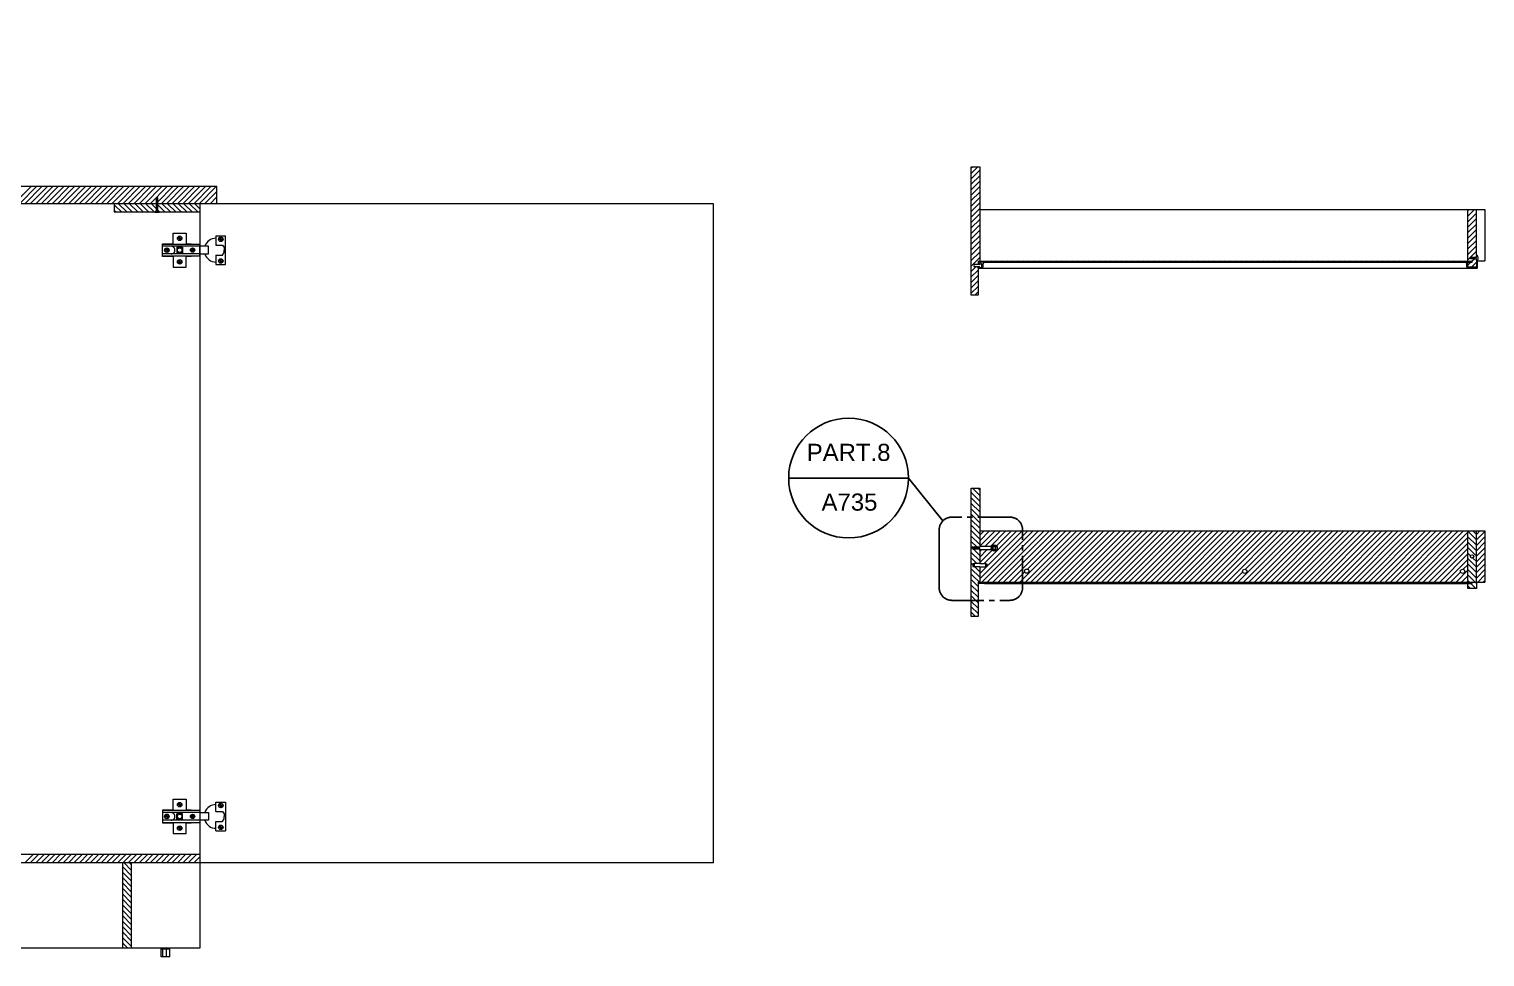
# Model space of a CAD drawing. Header units: inches. Extents: x -20 to 1960, y -511 to 856.
# Drawn here: x 798.3 to 968.3, y -91.4 to 17 of the extents above; entities that cross this region are included whole.
import ezdxf
from ezdxf.enums import TextEntityAlignment as Align

# ---------------------------------------------------------------- set-up
doc = ezdxf.new("R2010")
doc.units = ezdxf.units.IN
doc.header["$MEASUREMENT"] = 0
doc.linetypes.add('ACAD_ISO04W100', pattern=[30, 24, -3, 0, -3])
doc.linetypes.add('CENTER2', pattern=[1.125, 0.75, -0.125, 0.125, -0.125])
doc.layers.add('A-SECT A-MCUT', color=7, linetype='Continuous', lineweight=35)
doc.layers.add('assi', color=4, linetype='ACAD_ISO04W100')
doc.layers.add('viti', color=6, linetype='Continuous')
doc.styles.add('ARIAL', font='arial.ttf')

msp = doc.modelspace()

# ---------------------------------------------------------------- hatches: boundary and pattern name
at = {"layer": 'assi'}
h = msp.add_hatch(dxfattribs=at)
h.set_pattern_fill('ANSI31', color=256, scale=3.6)
h.paths.add_polyline_path([(964.72, 78.7), (964.65, 78.73), (964.72, 78.81), (964.72, 78.92), (964.65, 78.94), (964.72, 79.02), (964.72, 79.13), (964.65, 79.16), (964.7, 79.17, -0.36519), (964.91, 79.19), (964.91, 79.11), (964.99, 79.09), (964.91, 79.01), (964.91, 78.9), (964.99, 78.87), (964.91, 78.79), (964.91, 78.68), (964.99, 78.65), (964.91, 78.58), (964.91, 78.53), (968.32, 78.53), (968.32, 79.33), (908.32, 79.33), (908.32, 78.53), (911.72, 78.53), (911.72, 78.64), (911.68, 78.62), (911.65, 78.65), (911.72, 78.68), (911.72, 78.86), (911.68, 78.84), (911.65, 78.87), (911.72, 78.9), (911.72, 79.07), (911.68, 79.06), (911.65, 79.09), (911.72, 79.11), (911.72, 79.19, -0.339949), (911.92, 79.18), (911.96, 79.19), (911.99, 79.16), (911.91, 79.13), (911.91, 78.96), (911.96, 78.98), (911.99, 78.94), (911.91, 78.92), (911.91, 78.74), (911.96, 78.76), (911.99, 78.73), (911.91, 78.7), (911.91, 78.53), (911.96, 78.54), (911.97, 78.53), (964.66, 78.53), (964.72, 78.59)])
h.paths.add_polyline_path([(964.82, 21.33), (911.82, 21.33), (911.82, 20.33), (964.82, 20.33)])
h.paths.add_polyline_path([(966.32, -41.59), (914.3, -41.59), (914.3, -47.59), (966.32, -47.56)])
h.paths.add_polyline_path([(915.05, -46.29, -1), (914.55, -46.29, -1)], flags=16)
h.paths.add_polyline_path([(940.51, -46.31, -1), (940.02, -46.31, -1)], flags=16)
h.paths.add_polyline_path([(965.96, -46.31, -1), (965.46, -46.31, -1)], flags=16)
h.paths.add_polyline_path([(914.3, -41.59), (909.32, -41.59), (909.32, -43.36), (910.64, -43.36), (910.64, -43.49), (910.65, -43.49, -0.877491), (911.36, -43.59, -0.877491), (910.65, -43.68), (910.64, -43.68), (910.64, -43.81), (909.32, -43.81), (909.32, -45.39), (909.99, -45.39), (910.08, -45.44), (910.12, -45.44), (910.12, -45.74), (910.08, -45.74), (909.99, -45.79), (909.32, -45.79), (909.32, -47.59), (914.3, -47.59)])
h.paths.add_polyline_path([(909.32, 0.95), (908.32, 0.95), (908.32, -14.05), (909.12, -14.05), (909.12, -10.73), (908.65, -10.73, -0.22745), (908.65, -10.47), (909.12, -10.47), (909.12, -10.2), (909.12, -10.05), (909.32, -10.05)])
h.paths.add_polyline_path([(967.32, -4.05), (966.32, -4.05), (966.32, -10.03), (966.82, -10.03), (966.82, -10.2), (966.32, -10.2), (966.32, -10.77), (967.32, -10.77), (967.32, -9.95), (967.32, -9.78), (966.62, -9.78, -0.124485), (966.62, -9.63), (967.32, -9.63), (967.32, -9.47), (967.32, -9.37)])
h = msp.add_hatch(dxfattribs=at)
h.set_pattern_fill('ANSI31', color=256, scale=3.6, angle=90)
h.paths.add_polyline_path([(965.32, 78.33), (965.04, 78.33), (965.04, 77.01), (965.17, 77.01), (965.32, 77.01)], flags=17)
h.paths.add_polyline_path([(911.59, 78.33), (911.32, 78.33), (911.32, 77.01), (911.47, 77.01), (911.59, 77.01)], flags=17)
h.paths.add_polyline_path([(912.32, 20.33), (911.82, 20.33), (911.82, 21.33), (912.32, 21.33), (912.32, 78.33), (912.04, 78.33), (912.04, 77.01), (912.02, 76.37), (911.99, 76.37, 0.026918), (911.97, 76.54), (911.91, 76.54, -0.029487), (911.81, 76.28), (911.67, 76.28), (911.67, 76.3, 0.018138), (911.66, 76.42), (911.54, 76.42, -0.028541), (911.47, 76.28), (911.32, 76.28), (911.32, 19.33), (912.32, 19.33)])
h.paths.add_polyline_path([(965.32, 76.28), (965.17, 76.28, -0.018564), (965.12, 76.37), (964.97, 76.37, 0.014003), (964.97, 76.28), (964.82, 76.28, -0.029487), (964.72, 76.54), (964.66, 76.54, 0.026918), (964.65, 76.37), (964.62, 76.37), (964.62, 77.01), (964.59, 77.01), (964.59, 78.33), (964.32, 78.33), (964.32, 21.33), (964.82, 21.33), (964.82, 20.33), (964.32, 20.33), (964.32, 19.33), (965.32, 19.33)])
h.paths.add_polyline_path([(966.82, -10.03), (909.12, -10.05), (909.12, -10.2), (909.22, -10.2), (909.87, -10.2), (966.05, -10.2), (966.82, -10.2)])
h.paths.add_polyline_path([(909.32, -36.59), (908.32, -36.59), (908.32, -39.98), (909.32, -39.98)])
h.paths.add_polyline_path([(909.32, -39.98), (908.32, -39.98), (908.32, -49.7), (909.12, -49.7), (909.12, -47.59), (909.32, -47.59), (909.32, -45.79), (908.64, -45.79), (908.55, -45.74), (908.52, -45.74), (908.52, -45.44), (908.55, -45.44), (908.64, -45.39), (909.32, -45.39), (909.32, -43.68), (909.22, -43.68), (909.23, -43.73), (909.21, -43.75), (909.19, -43.73), (909.18, -43.68), (909, -43.68), (909.02, -43.73), (908.99, -43.75), (908.98, -43.73), (908.96, -43.68), (908.79, -43.68), (908.8, -43.73), (908.78, -43.75), (908.76, -43.73), (908.75, -43.68), (908.57, -43.68), (908.59, -43.73), (908.56, -43.75), (908.54, -43.73), (908.53, -43.68), (908.45, -43.68, -0.339949), (908.46, -43.48), (908.45, -43.45), (908.48, -43.42), (908.49, -43.45), (908.51, -43.49), (908.68, -43.49), (908.67, -43.45), (908.69, -43.42), (908.71, -43.45), (908.72, -43.49), (908.9, -43.49), (908.88, -43.45), (908.91, -43.42), (908.92, -43.45), (908.94, -43.49), (909.11, -43.49), (909.1, -43.45), (909.13, -43.42), (909.14, -43.45), (909.16, -43.49), (909.32, -43.49), (909.32, -43.36)])
h.paths.add_polyline_path([(909.12, -49.7), (908.32, -49.7), (908.32, -51.59), (909.12, -51.59)])
h.paths.add_polyline_path([(914.3, -47.59), (909.32, -47.59), (909.12, -47.59), (909.12, -47.74), (909.22, -47.74), (909.87, -47.74), (914.3, -47.74)])
h.paths.add_polyline_path([(966.82, -47.56), (914.3, -47.59), (914.3, -47.74), (966.05, -47.74), (966.82, -47.74)])
h.paths.add_polyline_path([(967.32, -47.56), (966.82, -47.56), (966.82, -47.74), (966.32, -47.74), (966.32, -48.3), (967.32, -48.3)])
h.paths.add_polyline_path([(967.32, -41.59), (966.32, -41.59), (966.32, -47.56), (966.82, -47.56), (967.32, -47.56)])
h.paths.add_polyline_path([(966.62, -44.57, -1), (967.02, -44.57, -1)], flags=16)
h = msp.add_hatch(dxfattribs=at)
h.set_pattern_fill('ANSI31', color=256, scale=3.6)
h.paths.add_polyline_path([(968.32, -41.59), (967.32, -41.59), (967.32, -47.56), (968.32, -47.56)])

# ---------------------------------------------------------------- linework, layer by layer
for p, q in [((908.32, 0.95), (909.32, 0.95)), ((908.32, -14.05), (908.32, 0.95)), ((909.32, 0.95), (909.32, -10.05)), ((820.2, -1.36), (758.2, -1.36)), ((820.2, -3.36), (820.2, -1.36)), ((813.13, -3.36), (763.28, -3.36)), ((808.2, -3.36), (808.2, -4.36)), ((820.2, -3.36), (813.28, -3.36)), ((818.2, -3.36), (818.2, -80.36)), ((878.2, -3.36), (818.2, -3.36)), ((819.2, -3.36), (818.2, -3.36)), ((878.2, -80.36), (878.2, -3.36)), ((818.2, -4.36), (808.2, -4.36)), ((909.32, -4.05), (968.32, -4.05)), ((966.32, -10.02), (966.32, -4.05)), ((967.32, -9.37), (967.32, -4.05)), ((968.32, -4.05), (968.32, -10.02)), ((909.12, -10.05), (966.82, -10.03)), ((909.12, -10.05), (909.12, -10.47)), ((909.87, -10.2), (909.22, -10.2)), ((966.05, -10.2), (966.82, -10.2)), ((966.32, -10.77), (966.32, -10.2)), ((966.82, -10.2), (966.82, -10.03)), ((967.32, -9.37), (967.32, -9.47)), ((967.32, -9.95), (967.32, -10.77)), ((967.42, -10.03), (968.32, -10.02)), ((909.12, -10.73), (909.12, -14.05)), ((967.32, -10.77), (966.32, -10.77)), ((909.12, -14.05), (908.32, -14.05)), ((908.32, -36.59), (909.32, -36.59)), ((908.32, -51.59), (908.32, -36.59)), ((909.32, -36.59), (909.32, -43.49)), ((909.32, -41.59), (968.32, -41.59)), ((966.32, -47.56), (966.32, -41.59)), ((967.32, -47.56), (967.32, -41.59)), ((968.32, -41.59), (968.32, -47.56)), ((909.32, -43.68), (909.32, -45.39)), ((909.32, -45.79), (909.32, -47.59)), ((909.32, -47.59), (909.12, -47.59)), ((909.12, -47.59), (909.12, -51.59)), ((909.32, -47.59), (968.32, -47.56)), ((966.82, -47.74), (966.82, -47.56)), ((967.32, -47.56), (967.27, -47.56)), ((967.32, -47.56), (967.32, -48.3)), ((909.22, -47.74), (909.12, -47.74)), ((909.87, -47.74), (909.22, -47.74)), ((909.87, -47.74), (966.05, -47.74)), ((966.05, -47.74), (966.82, -47.74)), ((966.32, -48.3), (966.32, -47.74)), ((967.32, -48.3), (966.32, -48.3)), ((909.12, -51.59), (908.32, -51.59)), ((758.2, -79.36), (818.2, -79.36)), ((808.2, -79.36), (818.2, -79.36)), ((818.2, -80.36), (758.2, -80.36)), ((809.2, -90.36), (809.2, -80.36)), ((810.2, -80.36), (810.2, -90.36)), ((818.2, -80.36), (818.2, -90.36)), ((878.2, -80.36), (818.2, -80.36)), ((818.2, -90.36), (758.2, -90.36))]:
    msp.add_line(p, q)
at = {"layer": 'A-SECT A-MCUT'}
for p, q in [((886.99, -35.41), (900.99, -35.41)), ((900.99, -35.41), (905, -40.41))]:
    msp.add_line(p, q, dxfattribs=at)
at = {"layer": 'A-SECT A-MCUT', "linetype": 'CENTER2', "ltscale": 5}
msp.add_lwpolyline([(904.58, -48.24, 0.414214), (906.04, -49.7), (912.84, -49.7, 0.414214), (914.3, -48.24), (914.3, -41.44, 0.414214), (912.84, -39.98), (906.04, -39.98, 0.414214), (904.58, -41.44), (904.58, -48.24), (904.58, -41.44)], format="xyb", dxfattribs=at)
at = {"layer": 'A-SECT A-MCUT'}
msp.add_circle((893.99, -35.41), 7, dxfattribs=at)
at = {"layer": 'assi', "linetype": 'Continuous'}
for p, q in [((796.49, -3.36), (798.49, -1.36)), ((797.12, -3.36), (799.12, -1.36)), ((797.76, -3.36), (799.76, -1.36)), ((798.4, -3.36), (800.4, -1.36)), ((799.03, -3.36), (801.03, -1.36)), ((799.67, -3.36), (801.67, -1.36)), ((800.3, -3.36), (802.3, -1.36)), ((800.94, -3.36), (802.94, -1.36)), ((801.58, -3.36), (803.58, -1.36)), ((802.21, -3.36), (804.21, -1.36)), ((802.85, -3.36), (804.85, -1.36)), ((803.49, -3.36), (805.49, -1.36)), ((804.12, -3.36), (806.12, -1.36)), ((804.76, -3.36), (806.76, -1.36)), ((805.4, -3.36), (807.4, -1.36)), ((806.03, -3.36), (808.03, -1.36)), ((806.67, -3.36), (808.67, -1.36)), ((807.3, -3.36), (809.3, -1.36)), ((807.94, -3.36), (809.94, -1.36)), ((808.58, -3.36), (810.58, -1.36)), ((809.21, -3.36), (811.21, -1.36)), ((809.85, -3.36), (811.85, -1.36)), ((810.49, -3.36), (812.49, -1.36)), ((811.12, -3.36), (813.12, -1.36)), ((811.76, -3.36), (813.76, -1.36)), ((812.4, -3.36), (814.4, -1.36)), ((813.28, -3.12), (815.03, -1.36)), ((813.67, -3.36), (815.67, -1.36)), ((814.3, -3.36), (816.3, -1.36)), ((814.94, -3.36), (816.94, -1.36)), ((815.58, -3.36), (817.58, -1.36)), ((816.21, -3.36), (818.21, -1.36)), ((816.85, -3.36), (818.85, -1.36)), ((817.49, -3.36), (819.49, -1.36)), ((818.12, -3.36), (820.12, -1.36)), ((809.72, -4.36), (808.72, -3.36)), ((810.35, -4.36), (809.35, -3.36)), ((810.99, -4.36), (809.99, -3.36)), ((811.63, -4.36), (810.63, -3.36)), ((812.26, -4.36), (811.26, -3.36)), ((812.9, -4.36), (811.9, -3.36)), ((813.13, -3.96), (812.54, -3.36)), ((813.03, -3.36), (813.13, -3.27)), ((814.81, -4.36), (813.81, -3.36)), ((815.44, -4.36), (814.44, -3.36)), ((816.08, -4.36), (815.08, -3.36)), ((816.72, -4.36), (815.72, -3.36)), ((817.35, -4.36), (816.35, -3.36)), ((817.99, -4.36), (816.99, -3.36)), ((818.2, -3.94), (817.63, -3.36)), ((818.76, -3.36), (820.2, -1.92)), ((819.4, -3.36), (820.2, -2.56)), ((820.03, -3.36), (820.2, -3.2)), ((809.08, -4.36), (808.2, -3.48)), ((808.44, -4.36), (808.2, -4.12)), ((814.17, -4.36), (813.28, -3.47)), ((813.54, -4.36), (813.28, -4.11)), ((797.76, -80.36), (798.76, -79.36)), ((798.4, -80.36), (799.4, -79.36)), ((799.04, -80.36), (800.04, -79.36)), ((799.67, -80.36), (800.67, -79.36)), ((800.31, -80.36), (801.31, -79.36)), ((800.94, -80.36), (801.94, -79.36)), ((801.58, -80.36), (802.58, -79.36)), ((802.22, -80.36), (803.22, -79.36)), ((802.85, -80.36), (803.85, -79.36)), ((803.49, -80.36), (804.49, -79.36)), ((804.13, -80.36), (805.13, -79.36)), ((804.76, -80.36), (805.76, -79.36)), ((805.4, -80.36), (806.4, -79.36)), ((806.04, -80.36), (807.04, -79.36)), ((806.67, -80.36), (807.67, -79.36)), ((807.31, -80.36), (808.31, -79.36)), ((807.94, -80.36), (808.94, -79.36)), ((808.58, -80.36), (809.58, -79.36)), ((809.22, -80.36), (810.22, -79.36)), ((809.85, -80.36), (810.85, -79.36)), ((810.49, -80.36), (811.49, -79.36)), ((811.13, -80.36), (812.13, -79.36)), ((811.76, -80.36), (812.76, -79.36)), ((812.4, -80.36), (813.4, -79.36)), ((813.04, -80.36), (814.04, -79.36)), ((813.67, -80.36), (814.67, -79.36)), ((814.31, -80.36), (815.31, -79.36)), ((814.95, -80.36), (815.95, -79.36)), ((815.58, -80.36), (816.58, -79.36)), ((816.22, -80.36), (817.22, -79.36)), ((816.85, -80.36), (817.85, -79.36)), ((817.49, -80.36), (818.2, -79.66)), ((810.2, -81.85), (809.2, -80.85)), ((810.2, -82.49), (809.2, -81.49)), ((810.2, -81.21), (809.35, -80.36)), ((810.2, -80.58), (809.99, -80.36)), ((818.13, -80.36), (818.2, -80.29)), ((810.2, -83.12), (809.2, -82.12)), ((810.2, -83.76), (809.2, -82.76)), ((810.2, -84.39), (809.2, -83.39)), ((810.2, -85.03), (809.2, -84.03)), ((810.2, -85.67), (809.2, -84.67)), ((810.2, -86.3), (809.2, -85.3)), ((810.2, -86.94), (809.2, -85.94)), ((810.2, -87.58), (809.2, -86.58)), ((810.2, -88.21), (809.2, -87.21)), ((810.2, -88.85), (809.2, -87.85)), ((810.2, -89.49), (809.2, -88.49)), ((810.2, -90.12), (809.2, -89.12)), ((809.8, -90.36), (809.2, -89.76))]:
    msp.add_line(p, q, dxfattribs=at)
at = {"layer": 'viti'}
for p, q in [((813.13, -2.73), (813.12, -2.73)), ((813.13, -2.82), (813.12, -2.82)), ((813.13, -2.9), (813.12, -2.9)), ((813.13, -2.99), (813.12, -2.99)), ((813.13, -3.07), (813.12, -3.07)), ((813.13, -3.16), (813.12, -3.16)), ((813.13, -3.24), (813.12, -3.24)), ((813.13, -3.33), (813.12, -3.33)), ((813.13, -4.21), (813.13, -2.68)), ((813.28, -4.21), (813.28, -2.68)), ((813.31, -2.74), (813.28, -2.74)), ((813.31, -2.83), (813.28, -2.82)), ((813.31, -2.91), (813.28, -2.91)), ((813.31, -3), (813.28, -2.99)), ((813.31, -3.08), (813.28, -3.08)), ((813.31, -3.17), (813.28, -3.16)), ((813.31, -3.25), (813.28, -3.25)), ((813.31, -3.34), (813.28, -3.33)), ((812.96, -4.36), (813.07, -4.21)), ((812.96, -4.36), (813.44, -4.36)), ((813.07, -4.21), (813.13, -4.21)), ((813.13, -3.41), (813.11, -3.41)), ((813.13, -3.5), (813.11, -3.5)), ((813.13, -3.58), (813.11, -3.58)), ((813.13, -3.67), (813.11, -3.67)), ((813.13, -3.75), (813.11, -3.75)), ((813.13, -3.84), (813.11, -3.84)), ((813.13, -3.92), (813.11, -3.92)), ((813.13, -4.01), (813.11, -4.01)), ((813.13, -4.09), (813.11, -4.09)), ((813.13, -4.18), (813.11, -4.18)), ((813.3, -3.42), (813.28, -3.42)), ((813.3, -3.51), (813.28, -3.51)), ((813.3, -3.59), (813.28, -3.59)), ((813.3, -3.68), (813.28, -3.68)), ((813.3, -3.76), (813.28, -3.76)), ((813.3, -3.85), (813.28, -3.85)), ((813.3, -3.93), (813.28, -3.93)), ((813.3, -4.02), (813.28, -4.02)), ((813.3, -4.1), (813.28, -4.1)), ((813.3, -4.19), (813.28, -4.19)), ((813.28, -4.21), (813.33, -4.21)), ((813.33, -4.21), (813.44, -4.36)), ((815.1, -8.03), (815.1, -6.78)), ((815.1, -6.78), (816.6, -6.78)), ((816.6, -6.78), (816.6, -8.03)), ((813.85, -9.53), (813.85, -8.03)), ((813.85, -8.03), (815.1, -8.03)), ((813.85, -8.08), (818.2, -8.08)), ((818.2, -8.33), (813.85, -8.33)), ((815.53, -8.45), (816.17, -8.45)), ((815.53, -8.45), (815.53, -9.1)), ((815.83, -7.38), (815.7, -7.38)), ((815.7, -7.38), (815.7, -7.42)), ((815.83, -7.42), (815.7, -7.42)), ((815.83, -7.38), (815.83, -7.25)), ((815.83, -7.25), (815.87, -7.25)), ((815.83, -7.42), (815.83, -7.55)), ((815.87, -7.55), (815.83, -7.55)), ((815.87, -7.38), (815.87, -7.25)), ((815.87, -7.38), (816, -7.38)), ((815.87, -7.42), (816, -7.42)), ((815.87, -7.42), (815.87, -7.55)), ((816, -7.42), (816, -7.38)), ((816.17, -8.45), (816.17, -9.1)), ((816.6, -8.03), (817.2, -8.03)), ((817.2, -8.03), (817.2, -8.08)), ((818.2, -9.48), (818.2, -8.08)), ((819.2, -8.33), (818.2, -8.33)), ((819.2, -9.23), (819.2, -8.33)), ((820.09, -7.1), (820.09, -8.2)), ((820.09, -7.1), (821.21, -7.1)), ((820.09, -8.2), (820.84, -8.2)), ((820.63, -7.49), (820.5, -7.49)), ((820.5, -7.53), (820.5, -7.49)), ((820.63, -7.53), (820.5, -7.53)), ((820.63, -7.49), (820.63, -7.36)), ((820.67, -7.36), (820.63, -7.36)), ((820.63, -7.53), (820.63, -7.66)), ((820.63, -7.66), (820.67, -7.66)), ((820.67, -7.49), (820.67, -7.36)), ((820.67, -7.49), (820.8, -7.49)), ((820.67, -7.53), (820.67, -7.66)), ((820.67, -7.53), (820.8, -7.53)), ((820.8, -7.49), (820.8, -7.53)), ((820.84, -8.2), (821.03, -8.48)), ((821.03, -8.48), (821.03, -8.78)), ((821.21, -10.45), (821.21, -7.1)), ((818.2, -9.23), (813.85, -9.23)), ((818.2, -9.48), (813.85, -9.48)), ((815.1, -9.53), (813.85, -9.53)), ((814.33, -8.76), (814.2, -8.76)), ((814.2, -8.76), (814.2, -8.8)), ((814.33, -8.8), (814.2, -8.8)), ((814.33, -8.76), (814.33, -8.63)), ((814.33, -8.63), (814.37, -8.63)), ((814.33, -8.8), (814.33, -8.93)), ((814.37, -8.93), (814.33, -8.93)), ((814.37, -8.76), (814.37, -8.63)), ((814.37, -8.76), (814.5, -8.76)), ((814.37, -8.8), (814.5, -8.8)), ((814.37, -8.8), (814.37, -8.93)), ((814.5, -8.76), (814.5, -8.8)), ((815.1, -9.53), (815.1, -10.78)), ((816.17, -9.1), (815.53, -9.1)), ((815.83, -10.13), (815.7, -10.13)), ((815.7, -10.13), (815.7, -10.17)), ((815.83, -10.17), (815.7, -10.17)), ((815.83, -10.13), (815.83, -10)), ((815.83, -10), (815.87, -10)), ((815.83, -10.17), (815.83, -10.3)), ((815.87, -10.13), (815.87, -10)), ((815.87, -10.13), (816, -10.13)), ((815.87, -10.17), (816, -10.17)), ((815.87, -10.17), (815.87, -10.3)), ((816, -10.17), (816, -10.13)), ((817.2, -9.53), (816.6, -9.53)), ((816.6, -10.78), (816.6, -9.53)), ((817.32, -8.75), (817.1, -8.75)), ((817.32, -8.8), (817.1, -8.8)), ((817.2, -9.53), (817.2, -9.48)), ((817.2, -9.53), (817.2, -9.53)), ((817.32, -8.75), (817.32, -8.53)), ((817.32, -9.03), (817.32, -8.8)), ((817.37, -8.75), (817.37, -8.53)), ((817.6, -8.75), (817.37, -8.75)), ((817.6, -8.8), (817.37, -8.8)), ((817.37, -9.03), (817.37, -8.8)), ((818.2, -9.23), (819.2, -9.23)), ((820.09, -9.35), (820.09, -10.45)), ((820.09, -9.35), (820.84, -9.35)), ((820.63, -10.03), (820.5, -10.03)), ((820.5, -10.03), (820.5, -10.07)), ((820.63, -10.07), (820.5, -10.07)), ((820.63, -10.03), (820.63, -9.9)), ((820.63, -9.9), (820.67, -9.9)), ((820.63, -10.07), (820.63, -10.2)), ((820.67, -10.2), (820.63, -10.2)), ((820.67, -10.03), (820.67, -9.9)), ((820.67, -10.03), (820.8, -10.03)), ((820.67, -10.07), (820.8, -10.07)), ((820.67, -10.07), (820.67, -10.2)), ((820.8, -10.07), (820.8, -10.03)), ((820.84, -9.35), (821.03, -9.07)), ((821.03, -9.07), (821.03, -8.78)), ((909.12, -10.2), (909.12, -10.47)), ((909.22, -10.2), (909.12, -10.2)), ((909.22, -10.2), (909.22, -10.47)), ((909.87, -10.2), (966.05, -10.2)), ((967.32, -9.63), (966.62, -9.63)), ((967.32, -9.78), (966.62, -9.78)), ((966.68, -9.61), (966.67, -9.63)), ((966.67, -9.78), (966.67, -9.8)), ((966.75, -9.78), (966.75, -9.8)), ((966.76, -9.61), (966.76, -9.63)), ((966.84, -9.78), (966.84, -9.8)), ((966.85, -9.61), (966.85, -9.63)), ((966.92, -9.78), (966.92, -9.8)), ((966.93, -9.61), (966.93, -9.63)), ((967.01, -9.78), (967.01, -9.8)), ((967.02, -9.61), (967.02, -9.63)), ((967.09, -9.78), (967.09, -9.8)), ((967.1, -9.61), (967.1, -9.63)), ((967.18, -9.78), (967.18, -9.8)), ((967.19, -9.61), (967.19, -9.63)), ((967.26, -9.78), (967.26, -9.8)), ((967.27, -9.61), (967.27, -9.63)), ((967.42, -9.37), (967.32, -9.37)), ((967.32, -9.63), (967.32, -9.47)), ((967.32, -9.95), (967.32, -9.78)), ((967.42, -9.37), (967.42, -9.49)), ((967.42, -9.45), (967.42, -9.49)), ((967.42, -9.93), (967.42, -10.87)), ((967.42, -9.93), (967.42, -9.97)), ((815.1, -10.78), (816.6, -10.78)), ((815.87, -10.3), (815.83, -10.3)), ((820.09, -10.45), (821.21, -10.45)), ((909.25, -10.47), (908.65, -10.47)), ((909.25, -10.73), (908.65, -10.73)), ((908.69, -10.73), (908.69, -10.75)), ((908.71, -10.45), (908.71, -10.47)), ((908.78, -10.73), (908.78, -10.75)), ((908.79, -10.45), (908.79, -10.47)), ((908.87, -10.73), (908.86, -10.75)), ((908.88, -10.45), (908.88, -10.47)), ((908.95, -10.73), (908.95, -10.75)), ((908.97, -10.45), (908.96, -10.47)), ((909.04, -10.73), (909.03, -10.75)), ((909.05, -10.45), (909.05, -10.47)), ((909.12, -10.87), (909.12, -10.73)), ((909.12, -10.73), (909.12, -10.75)), ((909.12, -10.87), (967.42, -10.87)), ((909.14, -10.45), (909.13, -10.47)), ((909.22, -10.73), (909.22, -10.77)), ((909.22, -10.77), (909.3, -10.77)), ((909.25, -10.47), (909.45, -10.34)), ((909.45, -10.87), (909.25, -10.73)), ((909.51, -10.36), (909.51, -10.84)), ((909.51, -10.77), (909.72, -10.77)), ((909.61, -10.77), (909.61, -10.87)), ((909.72, -10.77), (909.72, -10.39)), ((909.72, -10.77), (909.72, -10.77)), ((966.21, -10.77), (966.21, -10.39)), ((966.21, -10.77), (966.32, -10.77)), ((908.45, -43.45), (908.48, -43.42)), ((908.47, -43.49), (908.45, -43.45)), ((908.45, -43.49), (908.47, -43.49)), ((908.53, -43.68), (908.45, -43.68)), ((908.48, -43.42), (908.49, -43.45)), ((908.49, -43.45), (908.51, -43.49)), ((908.51, -43.49), (908.68, -43.49)), ((908.54, -43.73), (908.53, -43.68)), ((908.56, -43.75), (908.54, -43.73)), ((908.59, -43.73), (908.56, -43.75)), ((908.75, -43.68), (908.57, -43.68)), ((908.57, -43.68), (908.59, -43.73)), ((908.67, -43.45), (908.69, -43.42)), ((908.68, -43.49), (908.67, -43.45)), ((908.69, -43.42), (908.71, -43.45)), ((908.71, -43.45), (908.72, -43.49)), ((908.72, -43.49), (908.9, -43.49)), ((908.76, -43.73), (908.75, -43.68)), ((908.78, -43.75), (908.76, -43.73)), ((908.8, -43.73), (908.78, -43.75)), ((908.96, -43.68), (908.79, -43.68)), ((908.79, -43.68), (908.8, -43.73)), ((908.88, -43.45), (908.91, -43.42)), ((908.9, -43.49), (908.88, -43.45)), ((908.91, -43.42), (908.92, -43.45)), ((908.92, -43.45), (908.94, -43.49)), ((908.94, -43.49), (909.11, -43.49)), ((908.98, -43.73), (908.96, -43.68)), ((908.99, -43.75), (908.98, -43.73)), ((909.02, -43.73), (908.99, -43.75)), ((909.18, -43.68), (909, -43.68)), ((909, -43.68), (909.02, -43.73)), ((909.1, -43.45), (909.13, -43.42)), ((909.11, -43.49), (909.1, -43.45)), ((909.13, -43.42), (909.14, -43.45)), ((909.14, -43.45), (909.16, -43.49)), ((909.16, -43.49), (909.32, -43.49)), ((909.19, -43.73), (909.18, -43.68)), ((909.21, -43.75), (909.19, -43.73)), ((909.23, -43.73), (909.21, -43.75)), ((909.32, -43.68), (909.22, -43.68)), ((909.22, -43.68), (909.23, -43.73)), ((909.32, -43.36), (909.32, -43.49)), ((909.32, -43.36), (910.64, -43.36)), ((909.32, -43.68), (909.32, -43.81)), ((910.64, -43.81), (909.32, -43.81)), ((910.64, -43.36), (910.64, -43.81)), ((910.64, -43.49), (910.65, -43.49)), ((910.65, -43.68), (910.64, -43.68)), ((910.8, -43.49), (910.9, -43.49)), ((910.9, -43.68), (910.82, -43.68)), ((910.9, -43.49), (910.9, -43.41)), ((910.9, -43.41), (911.1, -43.41)), ((910.9, -43.68), (910.9, -43.77)), ((910.9, -43.77), (911.1, -43.77)), ((911.1, -43.41), (911.1, -43.77)), ((908.55, -45.44), (908.52, -45.44)), ((908.52, -45.44), (908.52, -45.74)), ((908.52, -45.74), (908.55, -45.74)), ((908.64, -45.39), (908.55, -45.44)), ((908.55, -45.74), (908.64, -45.79)), ((908.64, -45.39), (908.64, -45.79)), ((909.32, -45.39), (908.64, -45.39)), ((909.32, -45.79), (908.64, -45.79)), ((909.32, -45.39), (909.99, -45.39)), ((909.32, -45.79), (909.99, -45.79)), ((909.99, -45.39), (909.99, -45.79)), ((909.99, -45.39), (910.08, -45.44)), ((910.08, -45.74), (909.99, -45.79)), ((910.08, -45.44), (910.12, -45.44)), ((910.12, -45.74), (910.08, -45.74)), ((910.12, -45.44), (910.12, -45.74)), ((815.1, -74.2), (815.1, -72.95)), ((815.1, -72.95), (816.6, -72.95)), ((816.6, -72.95), (816.6, -74.2)), ((815.1, -74.2), (813.85, -74.2)), ((813.85, -74.2), (813.85, -75.7)), ((818.2, -74.25), (813.85, -74.25)), ((818.2, -74.5), (813.85, -74.5)), ((814.33, -74.93), (814.33, -74.8)), ((814.37, -74.8), (814.33, -74.8)), ((814.37, -74.93), (814.37, -74.8)), ((816.17, -74.63), (815.53, -74.63)), ((815.53, -75.27), (815.53, -74.63)), ((815.83, -73.55), (815.7, -73.55)), ((815.7, -73.59), (815.7, -73.55)), ((815.83, -73.59), (815.7, -73.59)), ((815.83, -73.55), (815.83, -73.42)), ((815.87, -73.42), (815.83, -73.42)), ((815.83, -73.59), (815.83, -73.72)), ((815.83, -73.72), (815.87, -73.72)), ((815.87, -73.55), (815.87, -73.42)), ((815.87, -73.55), (816, -73.55)), ((815.87, -73.59), (815.87, -73.72)), ((815.87, -73.59), (816, -73.59)), ((816, -73.55), (816, -73.59)), ((816.17, -75.27), (816.17, -74.63)), ((817.2, -74.2), (816.6, -74.2)), ((817.2, -74.2), (817.2, -74.2)), ((817.2, -74.2), (817.2, -74.25)), ((817.32, -74.7), (817.32, -74.92)), ((817.37, -74.7), (817.37, -74.92)), ((818.2, -74.25), (818.2, -75.65)), ((818.2, -74.5), (819.2, -74.5)), ((819.2, -74.5), (819.2, -75.4)), ((820.09, -74.37), (820.09, -73.28)), ((820.09, -73.28), (821.21, -73.28)), ((820.09, -74.37), (820.84, -74.37)), ((820.63, -73.66), (820.5, -73.66)), ((820.5, -73.7), (820.5, -73.66)), ((820.63, -73.7), (820.5, -73.7)), ((820.63, -73.66), (820.63, -73.53)), ((820.67, -73.53), (820.63, -73.53)), ((820.63, -73.7), (820.63, -73.83)), ((820.63, -73.83), (820.67, -73.83)), ((820.67, -73.66), (820.67, -73.53)), ((820.67, -73.66), (820.8, -73.66)), ((820.67, -73.7), (820.67, -73.83)), ((820.67, -73.7), (820.8, -73.7)), ((820.8, -73.66), (820.8, -73.7)), ((820.84, -74.37), (821.03, -74.65)), ((821.03, -74.65), (821.03, -74.95)), ((821.21, -73.28), (821.21, -76.62)), ((818.2, -75.4), (813.85, -75.4)), ((813.85, -75.65), (818.2, -75.65)), ((813.85, -75.7), (815.1, -75.7)), ((814.33, -74.93), (814.2, -74.93)), ((814.2, -74.97), (814.2, -74.93)), ((814.33, -74.97), (814.2, -74.97)), ((814.33, -74.97), (814.33, -75.1)), ((814.33, -75.1), (814.37, -75.1)), ((814.37, -74.93), (814.5, -74.93)), ((814.37, -74.97), (814.37, -75.1)), ((814.37, -74.97), (814.5, -74.97)), ((814.5, -74.97), (814.5, -74.93)), ((815.1, -75.7), (815.1, -76.95)), ((815.53, -75.27), (816.17, -75.27)), ((815.83, -76.3), (815.7, -76.3)), ((815.7, -76.34), (815.7, -76.3)), ((815.83, -76.34), (815.7, -76.34)), ((815.83, -76.3), (815.83, -76.17)), ((815.87, -76.17), (815.83, -76.17)), ((815.83, -76.34), (815.83, -76.47)), ((815.83, -76.47), (815.87, -76.47)), ((815.87, -76.3), (815.87, -76.17)), ((815.87, -76.3), (816, -76.3)), ((815.87, -76.34), (815.87, -76.47)), ((815.87, -76.34), (816, -76.34)), ((816, -76.3), (816, -76.34)), ((816.6, -75.7), (817.2, -75.7)), ((816.6, -76.95), (816.6, -75.7)), ((817.32, -74.92), (817.1, -74.92)), ((817.32, -74.97), (817.1, -74.97)), ((817.2, -75.7), (817.2, -75.65)), ((817.32, -74.97), (817.32, -75.2)), ((817.6, -74.92), (817.37, -74.92)), ((817.6, -74.97), (817.37, -74.97)), ((817.37, -74.97), (817.37, -75.2)), ((819.2, -75.4), (818.2, -75.4)), ((820.09, -76.62), (820.09, -75.53)), ((820.09, -75.53), (820.84, -75.53)), ((820.63, -76.2), (820.5, -76.2)), ((820.5, -76.2), (820.5, -76.24)), ((820.63, -76.24), (820.5, -76.24)), ((820.63, -76.2), (820.63, -76.07)), ((820.63, -76.07), (820.67, -76.07)), ((820.63, -76.24), (820.63, -76.37)), ((820.67, -76.37), (820.63, -76.37)), ((820.67, -76.2), (820.67, -76.07)), ((820.67, -76.2), (820.8, -76.2)), ((820.67, -76.24), (820.8, -76.24)), ((820.67, -76.24), (820.67, -76.37)), ((820.8, -76.24), (820.8, -76.2)), ((820.84, -75.53), (821.03, -75.25)), ((821.03, -75.25), (821.03, -74.95)), ((815.1, -76.95), (816.6, -76.95)), ((820.09, -76.62), (821.21, -76.62)), ((813.7, -90.46), (813.7, -90.36)), ((814.7, -90.46), (813.7, -90.46)), ((814.7, -90.46), (813.7, -90.46)), ((813.7, -91.36), (813.7, -90.46)), ((814.7, -91.36), (813.7, -91.36)), ((813.9, -91.36), (813.9, -90.46)), ((814.3, -91.36), (814.3, -90.46)), ((814.7, -90.46), (814.7, -90.36)), ((814.7, -91.36), (814.7, -90.46))]:
    msp.add_line(p, q, dxfattribs=at)
for centre, radius in [((815.85, -7.4), 0.266), ((815.85, -7.4), 0.244), ((815.85, -7.4), 0.242), ((820.65, -7.51), 0.266), ((820.65, -7.51), 0.244), ((820.65, -7.51), 0.242), ((814.35, -8.78), 0.266), ((814.35, -8.78), 0.244), ((814.35, -8.78), 0.242), ((815.85, -8.78), 0.266), ((815.85, -10.15), 0.266), ((815.85, -10.15), 0.244), ((815.85, -10.15), 0.242), ((817.35, -8.78), 0.25), ((820.65, -10.05), 0.266), ((820.65, -10.05), 0.244), ((820.65, -10.05), 0.242), ((911, -43.59), 0.363), ((966.82, -44.57), 0.2), ((914.8, -46.29), 0.249), ((940.27, -46.31), 0.249), ((965.71, -46.31), 0.249), ((814.35, -74.95), 0.266), ((814.35, -74.95), 0.244), ((814.35, -74.95), 0.242), ((815.85, -73.57), 0.266), ((815.85, -74.95), 0.266), ((815.85, -73.57), 0.244), ((815.85, -73.57), 0.242), ((817.35, -74.95), 0.25), ((820.65, -73.68), 0.266), ((820.65, -73.68), 0.244), ((820.65, -73.68), 0.242), ((815.85, -76.32), 0.266), ((815.85, -76.32), 0.244), ((815.85, -76.32), 0.242), ((820.65, -76.22), 0.266), ((820.65, -76.22), 0.244), ((820.65, -76.22), 0.242)]:
    msp.add_circle(centre, radius, dxfattribs=at)
for centre, radius, start, end in [((813.21, -3), 0.332, 77.4895, 103.6111), ((814.84, -8.78), 0.45, 269.4905, 90.5095), ((820.09, -8.78), 1.39, 90, 161.1589), ((817.35, -8.78), 0.2, 97.1808, 172.8192), ((817.35, -8.78), 0.2, 187.1808, 262.8192), ((817.35, -8.78), 0.2, 7.1808, 82.8192), ((817.35, -8.78), 0.2, 277.1808, 352.8192), ((820.09, -8.78), 1.39, 198.8424, 270), ((909.9, -10.39), 0.185, 98.6228, 181.2413), ((966.03, -10.39), 0.185, 358.7587, 81.3772), ((966.91, -9.71), 0.306, 165.808, 194.192), ((967.32, -9.71), 0.237, 30.6656, 91.634), ((967.32, -9.71), 0.237, 268.366, 328.4364), ((967.07, -9.71), 0.476, 344.6274, 14.4746), ((908.92, -10.6), 0.306, 154.3722, 205.6278), ((909.46, -10.39), 0.0532, 31.272, 99.9484), ((909.46, -10.81), 0.0532, 260.0516, 328.728), ((908.59, -43.59), 0.162, 144.753, 215.247), ((911.11, -43.57), 0.313, 149.2914, 298.5509), ((911.01, -43.56), 0.234, 214.9149, 241.4814), ((910.98, -43.53), 0.188, 117.0529, 140.3045), ((911, -43.58), 0.241, 73.8445, 114.0858), ((910.98, -43.56), 0.224, 256.2811, 283.7189), ((910.98, -43.56), 0.224, 302.6304, 67.5114), ((814.84, -74.95), 0.45, 269.4905, 90.5095), ((817.35, -74.95), 0.2, 97.1808, 172.8192), ((817.35, -74.95), 0.2, 7.1808, 82.8192), ((820.09, -74.95), 1.39, 90, 161.1576), ((817.35, -74.95), 0.2, 187.1808, 262.8192), ((817.35, -74.95), 0.2, 277.1808, 352.8192), ((820.09, -74.95), 1.39, 198.8411, 270)]:
    msp.add_arc(centre, radius, start, end, dxfattribs=at)

# ---------------------------------------------------------------- texts
at = {"style": 'ARIAL'}
msp.add_attdef('PART.8', text='1', height=2, dxfattribs=at).set_placement((893.99, -31.41), align=Align.TOP_CENTER)
msp.add_attdef('A735', (890.83, -39.22), '', height=2, dxfattribs=at)

doc.saveas('drawing.dxf')
